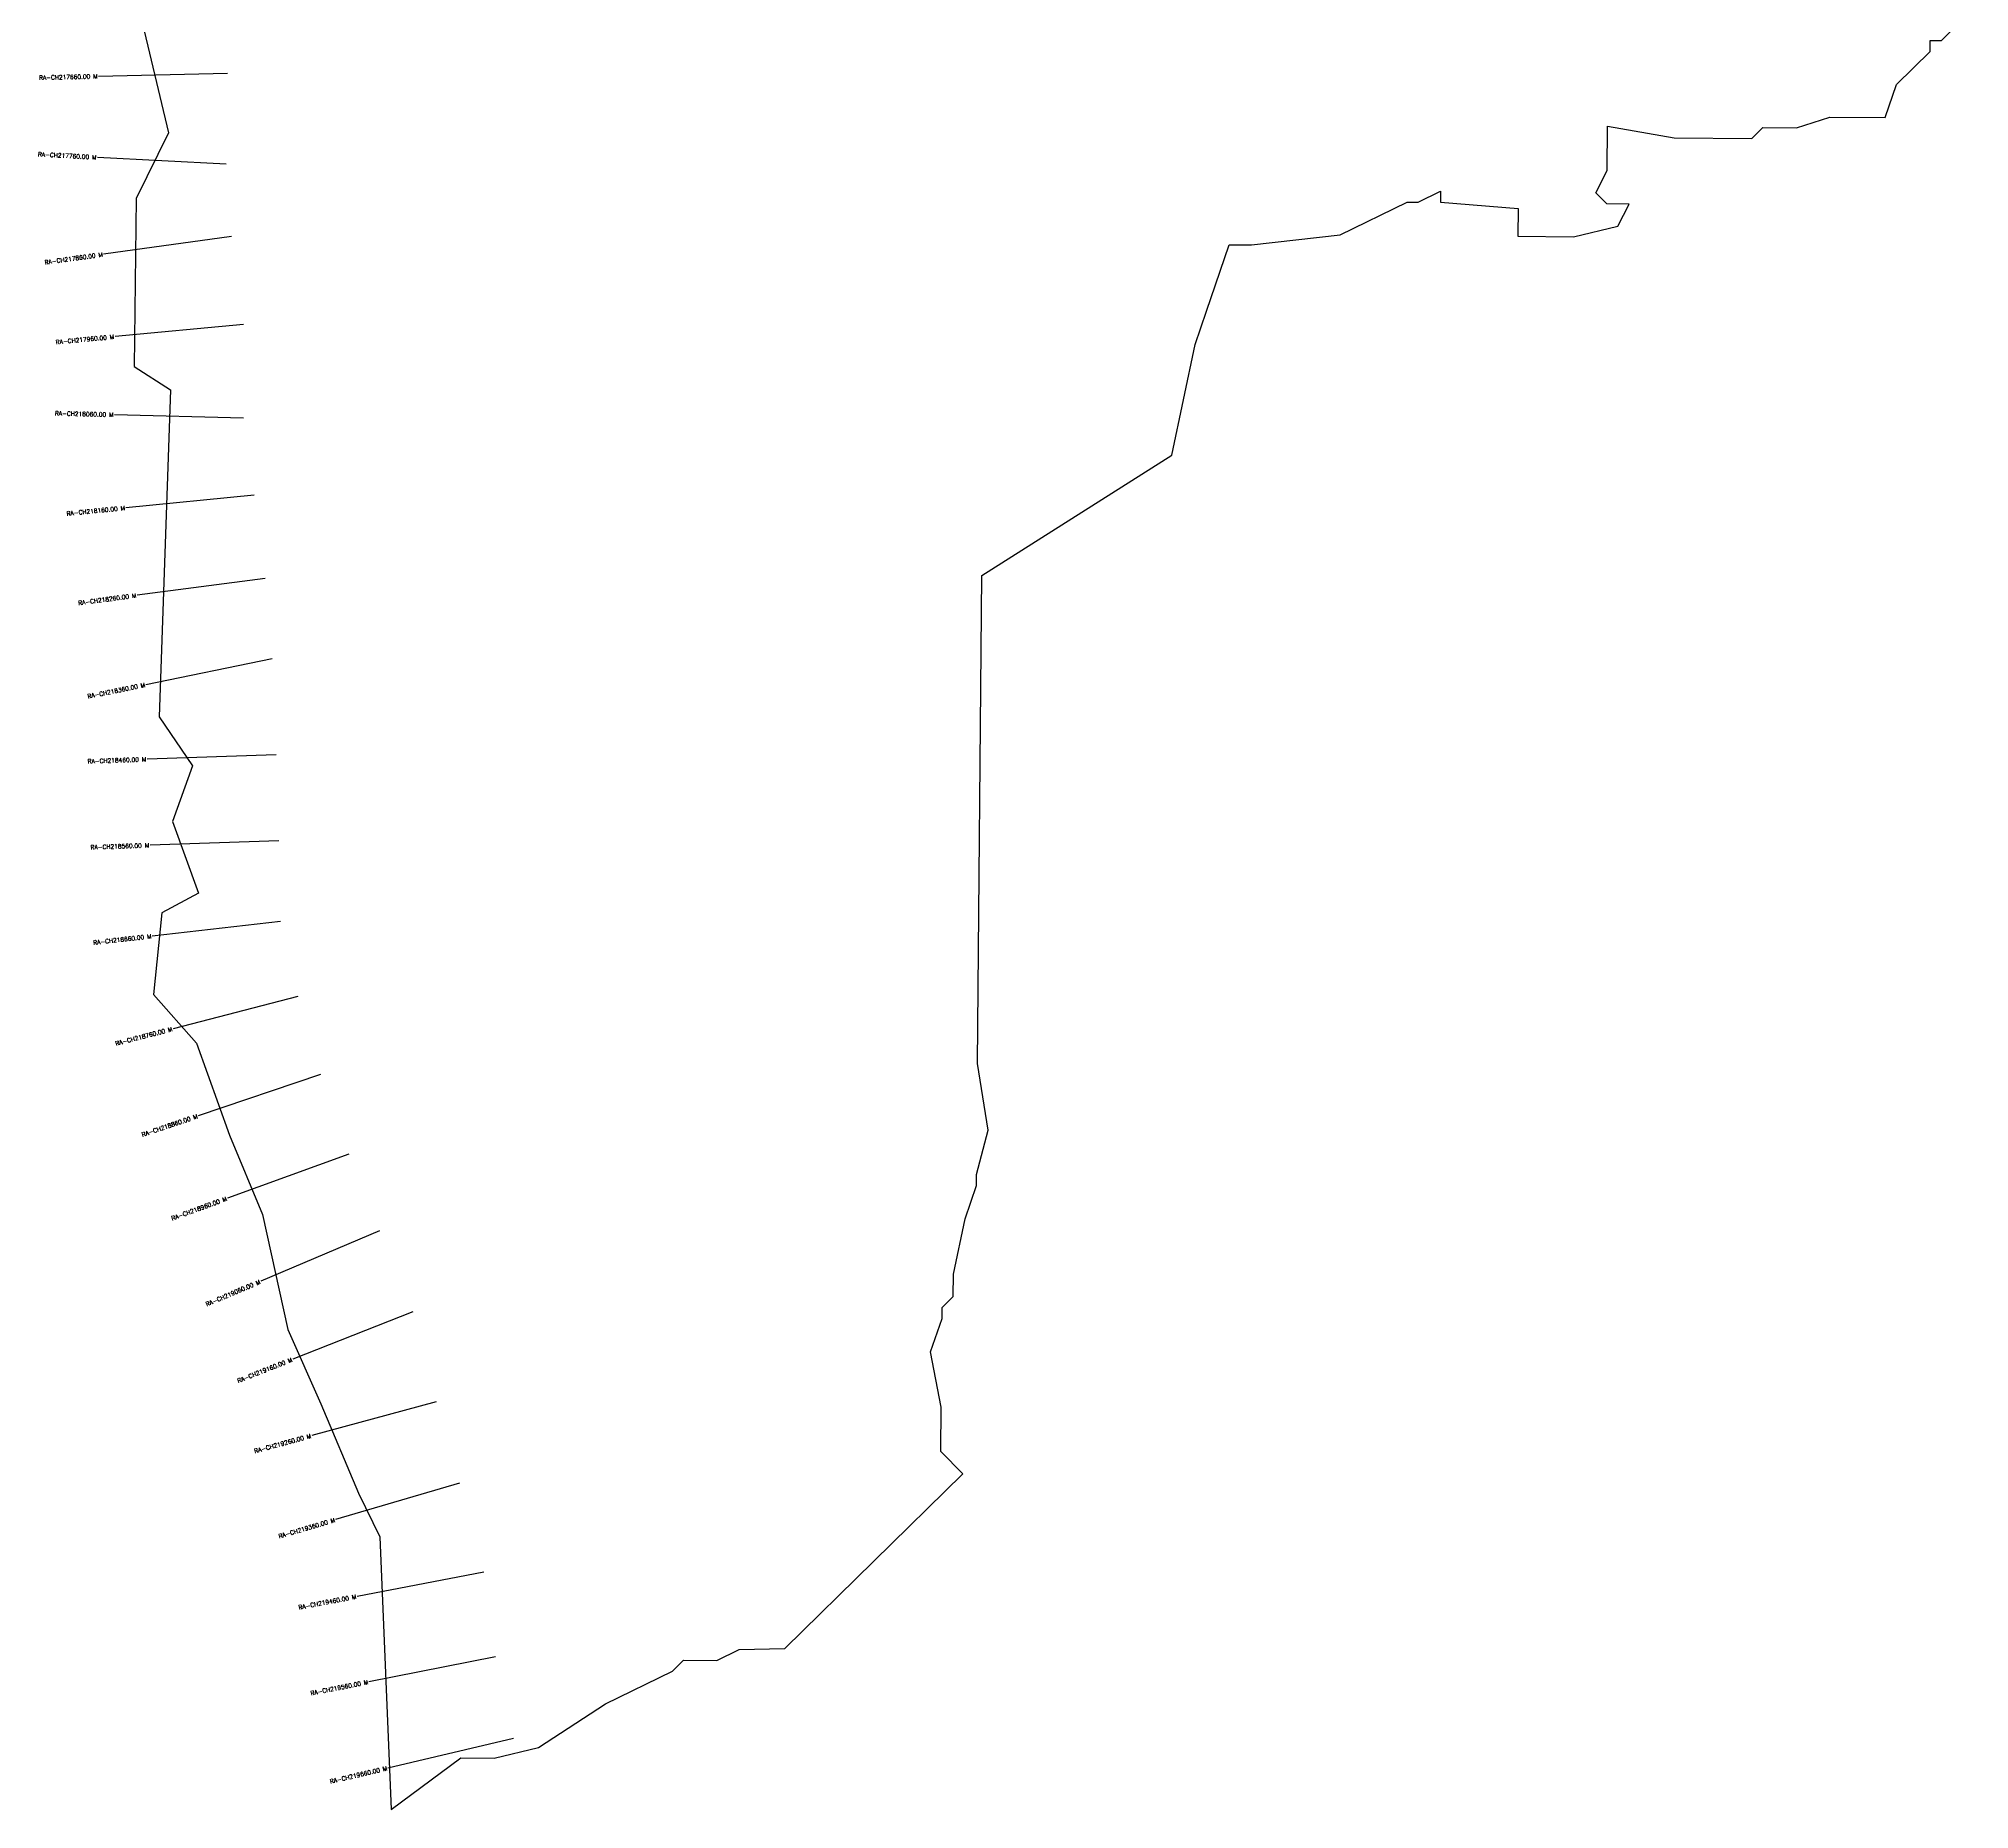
# Model space of a CAD drawing. Header units: metres. Extents: x 273705 to 276484, y 2065544 to 2069583.
# Drawn here: x 274205 to 276450, y 2065544 to 2067604 of the extents above; entities that cross this region are included whole.
import ezdxf
from ezdxf.enums import TextEntityAlignment as Align

# ---------------------------------------------------------------- set-up
doc = ezdxf.new("R2010")
doc.units = ezdxf.units.M
doc.header["$MEASUREMENT"] = 0
for name, color, linetype in [('CS', 134, 'Continuous'), ('CSMark', 6, 'Continuous'), ('VILLAGE BOUNDRY', 10, 'Continuous')]:
    doc.layers.add(name, color=color, linetype=linetype)
doc.styles.get("Standard").update_dxf_attribs({"font": 'simplex.shx'})

msp = doc.modelspace()

# ---------------------------------------------------------------- linework, layer by layer
at = {"layer": 'CS'}
for p, q in [((274424.7, 2067563.8), (274274.8, 2067560.3)), ((274423.3, 2067458.2), (274273.5, 2067466.1)), ((274429.4, 2067374.1), (274280.8, 2067353.4)), ((274443.3, 2067271.8), (274294, 2067257.6)), ((274443.3, 2067162.9), (274293.3, 2067166.6)), ((274455.9, 2067073), (274306.6, 2067058.4)), ((274468.5, 2066976.4), (274319.8, 2066956.7)), ((274476.9, 2066882.6), (274329.9, 2066852.7)), ((274481.2, 2066771.1), (274331.3, 2066765.9)), ((274484.6, 2066671.1), (274334.7, 2066666)), ((274486.5, 2066577.1), (274337.4, 2066560.3)), ((274506.7, 2066490), (274361.5, 2066452.5)), ((274532.9, 2066399.3), (274390.8, 2066351.2)), ((274565.7, 2066306.7), (274424.7, 2066255.3)), ((274601.4, 2066217.6), (274463.4, 2066158.8)), ((274640.3, 2066123.4), (274500.8, 2066068.2)), ((274667.5, 2066018.5), (274522.7, 2065979.2)), ((274694.4, 2065923.9), (274550.5, 2065881.5)), ((274722.7, 2065820.5), (274575.4, 2065792.3)), ((274736.5, 2065722), (274589.3, 2065692.9)), ((274757.3, 2065627), (274611.3, 2065592.6))]:
    msp.add_line(p, q, dxfattribs=at)
at = {"layer": 'VILLAGE BOUNDRY'}
msp.add_lwpolyline([(274316, 2067664.1), (274356.3, 2067494.8), (274318.7, 2067418.3), (274316.4, 2067222.8), (274358.4, 2067195.7), (274345.4, 2066815.3), (274384.2, 2066758.5), (274360.8, 2066693.7), (274390.9, 2066610.4), (274348.3, 2066587.2), (274338.7, 2066492.5), (274388.8, 2066435.7), (274427, 2066328.6), (274465.5, 2066236.3), (274494.9, 2066102.7), (274533.4, 2066016.3), (274577.3, 2065912.2), (274602.1, 2065861.5), (274615.3, 2065544.5), (274696, 2065604.3), (274734.7, 2065604), (274786.5, 2065616.5), (274864.4, 2065667.4), (274942.1, 2065705.4), (274955.2, 2065718.2), (274993.9, 2065717.8), (275019.8, 2065730.5), (275073, 2065731.5), (275279.8, 2065934.7), (275254.2, 2065960.7), (275254.7, 2066012.3), (275242.3, 2066076.9), (275255.6, 2066115.5), (275255.7, 2066128.4), (275268.7, 2066141.2), (275268.9, 2066167), (275282.5, 2066231.4), (275295.7, 2066270), (275295.8, 2066283), (275309.2, 2066334.4), (275297, 2066412), (275302.1, 2066979.8), (275522.8, 2067119.8), (275549.8, 2067248.6), (275563, 2067287.2), (275589.5, 2067364.4), (275615.3, 2067364.2), (275718.7, 2067376.1), (275796.5, 2067414.1), (275809.4, 2067414), (275835.3, 2067426.7), (275835.2, 2067413.8), (275925.5, 2067406.5), (275925.2, 2067374.3), (275989.7, 2067373.7), (276041.4, 2067386.1), (276054.5, 2067411.8), (276028.8, 2067412), (276015.9, 2067425), (276029.1, 2067450.7), (276029.6, 2067502.4), (276106.9, 2067488.7), (276197.2, 2067487.9), (276210.2, 2067500.7), (276249, 2067500.4), (276287.8, 2067512.9), (276352.3, 2067512.4), (276365.5, 2067550.9), (276404.6, 2067589.3), (276404.7, 2067602.2), (276417.7, 2067602.1), (276450.2, 2067634.1)], dxfattribs=at)

# ---------------------------------------------------------------- texts
at = {"layer": 'CSMark'}
for s, rotation, p in [('RA-CH217660.00 M', 1.354, (274273.8, 2067560.3)), ('RA-CH217760.00 M', 356.9858, (274272.5, 2067466.1)), ('RA-CH217860.00 M', 7.9364, (274279.8, 2067353.2)), ('RA-CH217960.00 M', 5.414, (274293, 2067257.5)), ('RA-CH218060.00 M', 358.5595, (274292.3, 2067166.7)), ('RA-CH218160.00 M', 5.5695, (274305.6, 2067058.3)), ('RA-CH218260.00 M', 7.5599, (274318.8, 2066956.6)), ('RA-CH218360.00 M', 11.4852, (274328.9, 2066852.5)), ('RA-CH218460.00 M', 1.9764, (274330.3, 2066765.9)), ('RA-CH218560.00 M', 1.9764, (274333.7, 2066665.9)), ('RA-CH218660.00 M', 6.4138, (274336.4, 2066560.2)), ('RA-CH218760.00 M', 14.4971, (274360.5, 2066452.2)), ('RA-CH218860.00 M', 18.7031, (274389.8, 2066350.9)), ('RA-CH218960.00 M', 20.0018, (274423.8, 2066255)), ('RA-CH219060.00 M', 23.0859, (274462.5, 2066158.4)), ('RA-CH219160.00 M', 21.5713, (274499.8, 2066067.8)), ('RA-CH219260.00 M', 15.1929, (274521.8, 2065979)), ('RA-CH219360.00 M', 16.4222, (274549.6, 2065881.2)), ('RA-CH219460.00 M', 10.8456, (274574.4, 2065792.1)), ('RA-CH219560.00 M', 11.1791, (274588.3, 2065692.7)), ('RA-CH219660.00 M', 13.2375, (274610.3, 2065592.4))]:
    msp.add_text(s, height=5, rotation=rotation, dxfattribs=at).set_placement(p, align=Align.MIDDLE_RIGHT)

doc.saveas('drawing.dxf')
